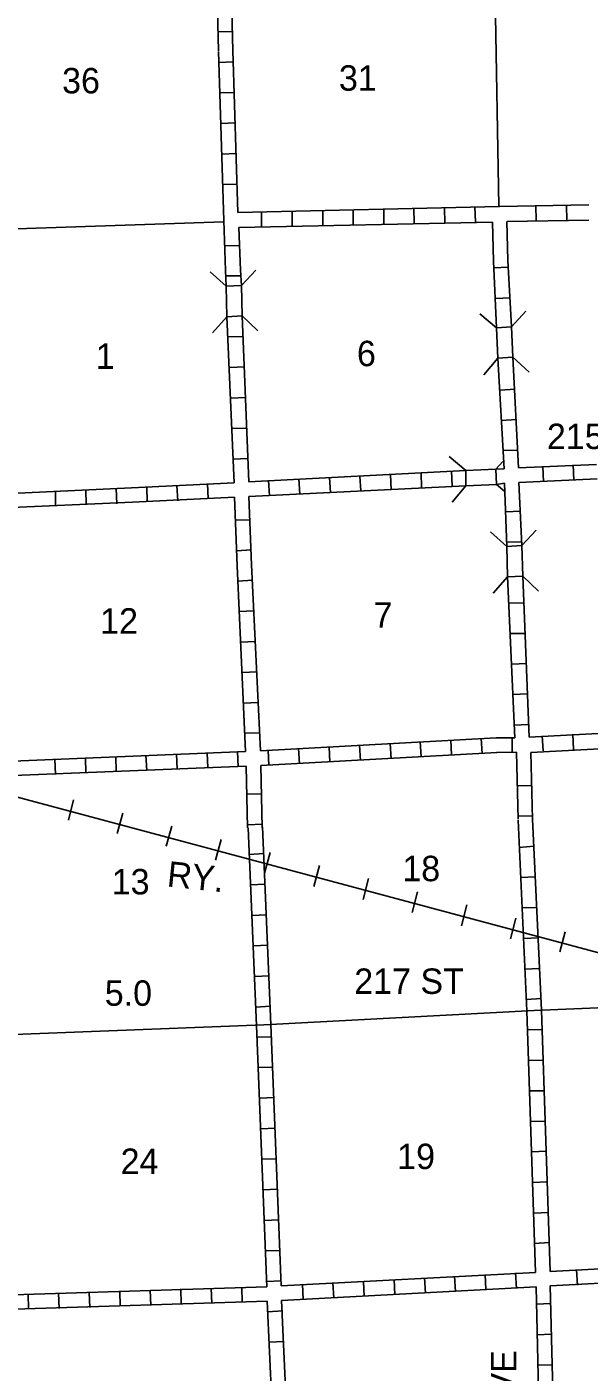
# Model space of a CAD drawing. Extents: x 1898965 to 2429786, y 15985402 to 16412123.
# Drawn here: x 2283840 to 2294893, y 16073991 to 16100441 of the extents above; entities that cross this region are included whole.
import ezdxf

# ---------------------------------------------------------------- set-up
doc = ezdxf.new("R2010")
doc.units = 0
for name, color, linetype in [('L13', 7, 'Continuous'), ('L14', 7, 'Continuous'), ('L15', 7, 'Continuous'), ('L18', 7, 'Continuous'), ('L28', 7, 'Continuous'), ('L3', 7, 'Continuous'), ('L30', 7, 'Continuous'), ('L8', 7, 'Continuous')]:
    doc.layers.add(name, color=color, linetype=linetype)

msp = doc.modelspace()

# ---------------------------------------------------------------- linework, layer by layer
at = {"layer": 'L13'}
for p, q in [((2293117, 16096917), (2293032, 16101832)), ((2282721, 16096436), (2287715, 16096610))]:
    msp.add_line(p, q, dxfattribs=at)
at = {"layer": 'L15'}
for p, q in [((2284759, 16085243), (2284658, 16084841)), ((2285725, 16084984), (2285614, 16084583)), ((2286691, 16084725), (2286580, 16084329)), ((2287657, 16084466), (2287546, 16084060)), ((2288624, 16084208), (2288513, 16083801)), ((2289590, 16083949), (2289479, 16083542)), ((2290556, 16083695), (2290450, 16083284)), ((2291522, 16083437), (2291417, 16083025)), ((2292488, 16083178), (2292383, 16082766)), ((2293455, 16082919), (2293349, 16082507)), ((2294421, 16082650), (2294315, 16082254))]:
    msp.add_line(p, q, dxfattribs=at)
msp.add_lwpolyline([(2298856, 16081224), (2272024, 16088411)], dxfattribs=at)
at = {"layer": 'L18'}
for p, q in [((2287758, 16095343), (2287441, 16095628)), ((2288059, 16095359), (2288338, 16095660)), ((2287758, 16095343), (2288059, 16095359)), ((2287774, 16094741), (2287758, 16095343)), ((2288074, 16094762), (2288059, 16095359)), ((2293074, 16094525), (2292747, 16094799)), ((2293370, 16094541), (2293650, 16094852)), ((2287774, 16094741), (2287488, 16094425)), ((2287774, 16094741), (2288074, 16094762)), ((2288074, 16094762), (2288381, 16094462)), ((2293074, 16094525), (2293370, 16094541)), ((2293096, 16093928), (2293074, 16094525)), ((2293397, 16093949), (2293370, 16094541)), ((2293096, 16093928), (2292821, 16093601)), ((2293096, 16093928), (2293397, 16093949)), ((2293397, 16093949), (2293713, 16093654)), ((2292473, 16091716), (2292145, 16091996)), ((2293059, 16091742), (2293197, 16091899)), ((2292473, 16091716), (2293059, 16091742)), ((2292473, 16091716), (2292473, 16091420)), ((2293059, 16091742), (2293074, 16091441)), ((2292473, 16091420), (2292198, 16091093)), ((2292473, 16091420), (2293074, 16091441)), ((2293074, 16091441), (2293236, 16091303)), ((2293275, 16090227), (2292958, 16090512)), ((2293571, 16090243), (2293856, 16090544)), ((2293275, 16090227), (2293571, 16090243)), ((2293291, 16089625), (2293275, 16090227)), ((2293592, 16089641), (2293571, 16090243)), ((2293291, 16089625), (2293006, 16089308)), ((2293291, 16089625), (2293592, 16089641)), ((2293592, 16089641), (2293898, 16089345))]:
    msp.add_line(p, q, dxfattribs=at)
at = {"layer": 'L3'}
for p, q in [((2288497, 16080818), (2293814, 16081103)), ((2293814, 16081103), (2295371, 16081166)), ((2283217, 16080617), (2288497, 16080818))]:
    msp.add_line(p, q, dxfattribs=at)
at = {"layer": 'L8'}
for p, q in [((2287605, 16099969), (2287562, 16101711)), ((2287890, 16099969), (2287847, 16101727)), ((2287890, 16100354), (2287589, 16100343)), ((2287715, 16096637), (2287605, 16099958)), ((2287990, 16096795), (2287890, 16099979)), ((2287906, 16099752), (2287605, 16099742)), ((2287921, 16099150), (2287620, 16099145)), ((2287948, 16098554), (2287647, 16098543)), ((2287964, 16097952), (2287663, 16097941)), ((2287979, 16097350), (2287684, 16097344)), ((2287990, 16096795), (2293133, 16096911)), ((2293133, 16096911), (2294891, 16096943)), ((2293856, 16096626), (2293845, 16096927)), ((2294458, 16096637), (2294447, 16096933)), ((2288455, 16096510), (2288455, 16096811)), ((2289057, 16096521), (2289057, 16096816)), ((2289658, 16096537), (2289658, 16096838)), ((2290255, 16096542), (2290255, 16096843)), ((2290857, 16096558), (2290857, 16096859)), ((2291454, 16096579), (2291448, 16096874)), ((2292055, 16096584), (2292050, 16096885)), ((2292657, 16096600), (2292647, 16096901)), ((2293280, 16096616), (2294891, 16096642)), ((2287742, 16095650), (2287715, 16096637)), ((2288006, 16096494), (2292995, 16096600)), ((2288038, 16095660), (2288006, 16096494)), ((2288019, 16096145), (2287729, 16096135)), ((2287758, 16095343), (2287742, 16095650)), ((2288059, 16095359), (2288038, 16095660)), ((2293312, 16095718), (2293016, 16095702)), ((2288048, 16095549), (2287747, 16095544)), ((2293349, 16095116), (2293048, 16095100)), ((2287916, 16091478), (2287774, 16094741)), ((2288206, 16091494), (2288074, 16094762)), ((2288096, 16094351), (2287800, 16094345)), ((2288122, 16093754), (2287821, 16093743)), ((2293439, 16093316), (2293138, 16093300)), ((2288138, 16093152), (2287842, 16093142)), ((2293465, 16092719), (2293164, 16092703)), ((2288164, 16092550), (2287863, 16092545)), ((2288191, 16091953), (2287890, 16091943)), ((2293497, 16092117), (2293196, 16092112)), ((2288206, 16091494), (2292473, 16091716)), ((2291005, 16091341), (2290989, 16091642)), ((2291596, 16091378), (2291591, 16091679)), ((2292198, 16091410), (2292187, 16091711)), ((2293059, 16091742), (2293222, 16091753)), ((2293507, 16091769), (2295039, 16091837)), ((2293998, 16091494), (2293983, 16091795)), ((2294595, 16091526), (2294579, 16091827)), ((2282916, 16091241), (2285899, 16091378)), ((2285609, 16091066), (2285598, 16091367)), ((2285899, 16091378), (2287916, 16091478)), ((2286205, 16091103), (2286200, 16091399)), ((2286807, 16091125), (2286791, 16091425)), ((2287404, 16091161), (2287388, 16091462)), ((2288206, 16091209), (2292473, 16091420)), ((2288608, 16091220), (2288592, 16091521)), ((2289204, 16091251), (2289189, 16091552)), ((2289806, 16091283), (2289790, 16091584)), ((2290408, 16091320), (2290387, 16091610)), ((2293074, 16091441), (2293233, 16091468)), ((2293275, 16090227), (2293233, 16091468)), ((2293513, 16091484), (2295054, 16091552)), ((2293571, 16090243), (2293513, 16091484)), ((2282921, 16090961), (2285915, 16091093)), ((2284405, 16091019), (2284400, 16091320)), ((2285007, 16091045), (2284996, 16091341)), ((2285915, 16091093), (2287921, 16091193)), ((2287974, 16089841), (2287921, 16091193)), ((2288254, 16089863), (2288206, 16091209)), ((2293550, 16090919), (2293249, 16090908)), ((2288233, 16090750), (2287932, 16090744)), ((2293571, 16090317), (2293275, 16090311)), ((2288254, 16090158), (2287958, 16090142)), ((2288138, 16086193), (2287974, 16089841)), ((2288434, 16086204), (2288254, 16089863)), ((2288280, 16089562), (2287979, 16089546)), ((2293434, 16086462), (2293291, 16089625)), ((2293713, 16086478), (2293592, 16089641)), ((2293613, 16089118), (2293312, 16089108)), ((2288307, 16088960), (2288006, 16088944)), ((2293639, 16088516), (2293338, 16088511)), ((2288333, 16088358), (2288032, 16088342)), ((2293666, 16087925), (2293365, 16087909)), ((2288365, 16087761), (2288064, 16087745)), ((2288391, 16087159), (2288090, 16087143)), ((2293682, 16087328), (2293391, 16087312)), ((2293708, 16086726), (2293407, 16086710)), ((2288412, 16086563), (2288117, 16086552)), ((2288434, 16086204), (2293064, 16086462)), ((2291000, 16086050), (2290984, 16086351)), ((2291591, 16086087), (2291575, 16086383)), ((2292187, 16086119), (2292172, 16086420)), ((2292789, 16086151), (2292774, 16086452)), ((2293074, 16086462), (2293434, 16086462)), ((2293381, 16086177), (2293381, 16086478)), ((2293713, 16086478), (2295324, 16086563)), ((2293988, 16086204), (2293972, 16086499)), ((2294590, 16086235), (2294574, 16086536)), ((2283096, 16085987), (2288138, 16086193)), ((2284996, 16085771), (2284991, 16086066)), ((2285598, 16085792), (2285588, 16086093)), ((2286200, 16085818), (2286179, 16086119)), ((2286797, 16085844), (2286781, 16086145)), ((2287399, 16085871), (2287383, 16086167)), ((2287995, 16085892), (2287979, 16086193)), ((2288439, 16085918), (2293080, 16086177)), ((2288597, 16085918), (2288581, 16086219)), ((2289199, 16085950), (2289183, 16086251)), ((2289796, 16085987), (2289780, 16086283)), ((2290398, 16086019), (2290382, 16086320)), ((2293074, 16086177), (2293465, 16086182)), ((2293497, 16084862), (2293465, 16086182)), ((2293750, 16086177), (2295350, 16086262)), ((2293782, 16084862), (2293750, 16086177)), ((2283106, 16085702), (2288148, 16085903)), ((2284400, 16085744), (2284389, 16086045)), ((2288180, 16084693), (2288148, 16085903)), ((2288465, 16084693), (2288439, 16085918)), ((2288455, 16085359), (2288154, 16085353)), ((2293771, 16085528), (2293470, 16085517)), ((2288470, 16084762), (2288175, 16084752)), ((2293787, 16084926), (2293492, 16084920)), ((2293671, 16081092), (2293497, 16084841)), ((2293956, 16081108), (2293782, 16084862)), ((2288354, 16080807), (2288191, 16084693)), ((2288639, 16080828), (2288470, 16084709)), ((2293814, 16084329), (2293513, 16084308)), ((2288507, 16084187), (2288206, 16084171)), ((2293840, 16083727), (2293539, 16083717)), ((2288534, 16083585), (2288233, 16083569)), ((2288555, 16082983), (2288254, 16082967)), ((2293872, 16083125), (2293571, 16083120)), ((2288581, 16082386), (2288280, 16082370)), ((2293898, 16082529), (2293597, 16082518)), ((2293925, 16081927), (2293624, 16081916)), ((2288608, 16081784), (2288307, 16081768)), ((2293956, 16081335), (2293655, 16081319)), ((2288629, 16081187), (2288333, 16081166)), ((2293840, 16075950), (2293671, 16081092)), ((2294130, 16075971), (2293956, 16081108)), ((2288555, 16075670), (2288354, 16080807)), ((2288840, 16075686), (2288639, 16080828)), ((2288655, 16080586), (2288354, 16080575)), ((2293972, 16080728), (2293682, 16080718)), ((2288682, 16079984), (2288381, 16079978)), ((2293998, 16080126), (2293698, 16080116)), ((2294014, 16079524), (2293713, 16079519)), ((2288708, 16079387), (2288407, 16079376)), ((2294041, 16078928), (2293740, 16078917)), ((2288729, 16078785), (2288434, 16078774)), ((2288750, 16078183), (2288449, 16078178)), ((2294057, 16078336), (2293756, 16078320)), ((2294072, 16077734), (2293771, 16077718)), ((2288771, 16077586), (2288470, 16077576)), ((2294099, 16077132), (2293798, 16077117)), ((2288798, 16076985), (2288497, 16076974)), ((2288824, 16076383), (2288523, 16076377)), ((2294115, 16076536), (2293814, 16076520)), ((2294130, 16075971), (2295514, 16076045)), ((2288845, 16075786), (2288550, 16075775)), ((2288840, 16075686), (2293840, 16075950)), ((2290472, 16075474), (2290456, 16075775)), ((2291073, 16075511), (2291058, 16075812)), ((2291675, 16075543), (2291654, 16075844)), ((2292267, 16075575), (2292246, 16075876)), ((2292863, 16075612), (2292847, 16075907)), ((2293465, 16075643), (2293449, 16075944)), ((2294130, 16075686), (2295530, 16075760)), ((2294664, 16075701), (2294648, 16076002)), ((2283571, 16075511), (2288555, 16075670)), ((2283872, 16075226), (2283866, 16075527)), ((2284474, 16075242), (2284463, 16075543)), ((2285076, 16075258), (2285065, 16075559)), ((2285672, 16075284), (2285667, 16075585)), ((2286274, 16075300), (2286264, 16075601)), ((2286871, 16075327), (2286865, 16075628)), ((2287473, 16075342), (2287462, 16075643)), ((2288074, 16075358), (2288064, 16075659)), ((2288845, 16075401), (2293856, 16075670)), ((2289273, 16075416), (2289257, 16075717)), ((2289875, 16075443), (2289854, 16075744)), ((2283592, 16075226), (2288566, 16075385)), ((2288782, 16070427), (2288566, 16075385)), ((2289072, 16070437), (2288845, 16075401)), ((2294146, 16075337), (2293845, 16075327)), ((2288872, 16075195), (2288571, 16075179)), ((2294162, 16074735), (2293866, 16074725)), ((2288898, 16074593), (2288597, 16074577)), ((2294183, 16074133), (2293882, 16074128))]:
    msp.add_line(p, q, dxfattribs=at)
for points in [[(2293016, 16095834), (2292995, 16096600)], [(2293275, 16096616), (2293296, 16095850)], [(2293370, 16094541), (2293296, 16095850)], [(2293074, 16094525), (2293016, 16095834)], [(2293222, 16091753), (2293096, 16093928)], [(2293507, 16091769), (2293397, 16093949)], [(2294004, 16070670), (2293903, 16073341), (2293856, 16075670)], [(2294305, 16070685), (2294189, 16073362), (2294130, 16075686)]]:
    msp.add_lwpolyline(points, dxfattribs=at)

# ---------------------------------------------------------------- texts
at = {"layer": 'L14'}
for s, p in [('36', (2284532, 16099134)), ('31', (2289975, 16099187)), ('6', (2290329, 16093770)), ('1', (2285192, 16093717)), ('12', (2285281, 16088511)), ('7', (2290656, 16088627)), ('18', (2291221, 16083643)), ('13', (2285508, 16083384)), ('24', (2285683, 16077887)), ('19', (2291121, 16077982))]:
    msp.add_text(s, height=500, rotation=359.9999, dxfattribs=at).set_placement(p)
at = {"layer": 'L15'}
msp.add_text('RY.', height=500, rotation=353.9997, dxfattribs=at).set_placement((2286580, 16083542))
at = {"layer": 'L28'}
msp.add_text('5.0', height=500, rotation=359.9999, dxfattribs=at).set_placement((2285371, 16081193))
at = {"layer": 'L30'}
for s, rotation, p in [('215 ST', 359.9999, (2294064, 16092140)), ('217 ST', 359.9999, (2290276, 16081427)), ('485 AVE', 90.0001, (2293465, 16071783))]:
    msp.add_text(s, height=500, rotation=rotation, dxfattribs=at).set_placement(p)

doc.saveas('drawing.dxf')
